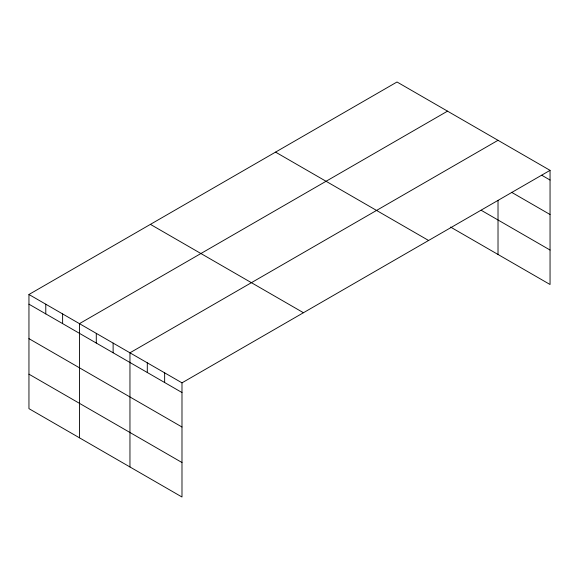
<?xml version="1.0" encoding="UTF-8"?>
<svg xmlns="http://www.w3.org/2000/svg" width="579" height="579" viewBox="0 0 579 579"><rect width="100%" height="100%" fill="white"/><g stroke="black" fill="none" stroke-linecap="round" stroke-linejoin="round"><path stroke-width="0.87" d="M28.95 294.494L181.987 382.849L181.987 497.006L28.95 408.651L28.95 294.494L397.013 81.994L550.05 170.349L550.05 284.506L450.571 227.077M447.516 111.154L79.453 323.647L79.453 437.804M498.02 140.306L129.957 352.806L129.957 466.964M181.987 382.849L550.05 170.349M541.756 175.249L550.05 180.033M511.59 192.308L550.05 214.512M481.185 210.271L550.05 250.034M275.553 152.118L428.59 240.473M150.41 224.37L303.447 312.725M28.95 304.178L181.987 392.533M28.95 338.65L181.987 427.005M28.95 374.172L181.987 462.527M498.02 200.457L498.02 254.471M164.646 372.833L164.646 382.516M147.298 362.823L147.298 372.507M113.122 343.086L113.122 352.77M96.288 333.366L96.288 343.05M62.619 313.927L62.619 323.618M45.784 304.214L45.784 313.898"/></g></svg>
